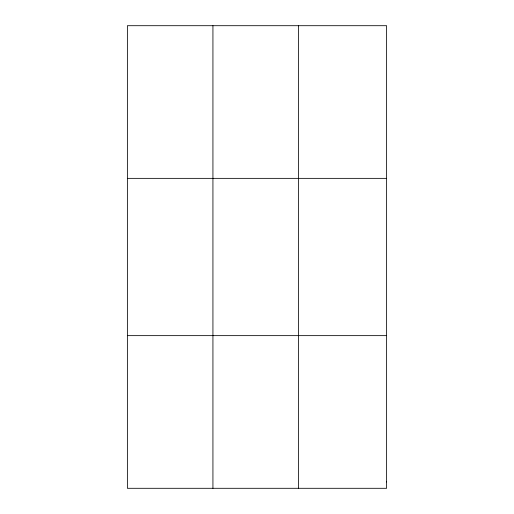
<?xml version="1.0" encoding="UTF-8"?>
<svg xmlns="http://www.w3.org/2000/svg" width="514" height="514" viewBox="0 0 514 514"><rect width="100%" height="100%" fill="white"/><g stroke="black" fill="none" stroke-linecap="round" stroke-linejoin="round"><path stroke-width="0.77" d="M212.931 488.3L212.931 25.7M298.48 488.3L298.48 25.7M127.382 178.358L386.618 178.358M127.382 335.642L386.618 335.642M386.618 481.939L386.618 488.3L127.382 488.3L127.382 25.7L386.618 25.7L386.618 481.939"/></g></svg>
